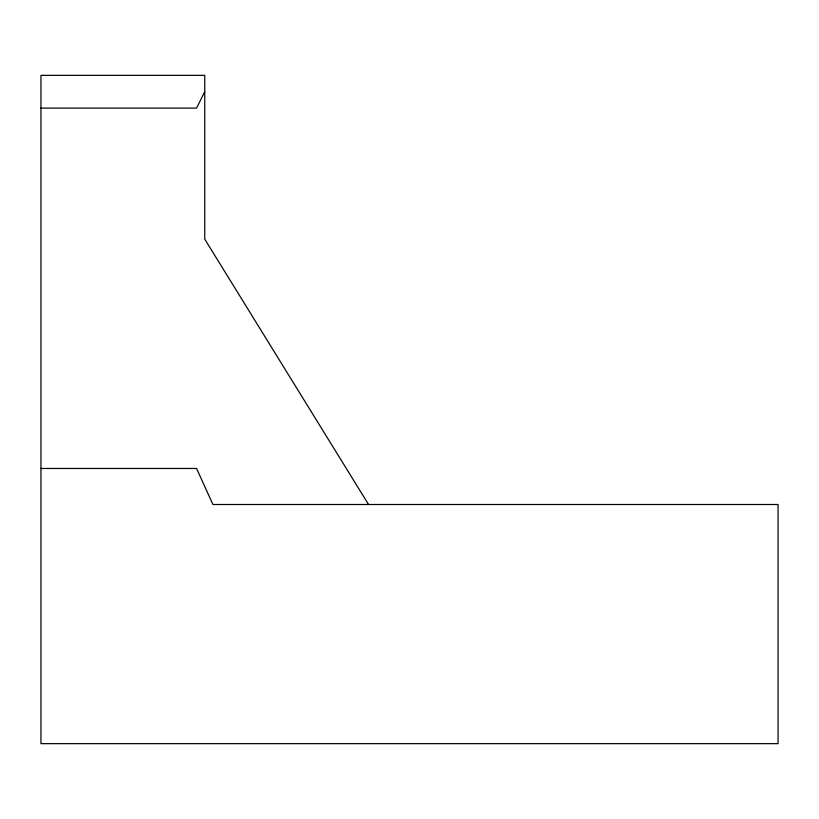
<?xml version="1.0" encoding="UTF-8"?>
<svg xmlns="http://www.w3.org/2000/svg" width="819" height="819" viewBox="0 0 819 819"><rect width="100%" height="100%" fill="white"/><g stroke="black" fill="none" stroke-linecap="round" stroke-linejoin="round"><path stroke-width="1.23" d="M204.75 91.728L196.56 108.108L40.95 108.108M40.95 468.468L196.56 468.468L212.94 504.504L778.05 504.504L778.05 743.652L40.95 743.652L40.95 75.348L204.75 75.348L204.75 239.148L368.55 504.504"/></g></svg>
